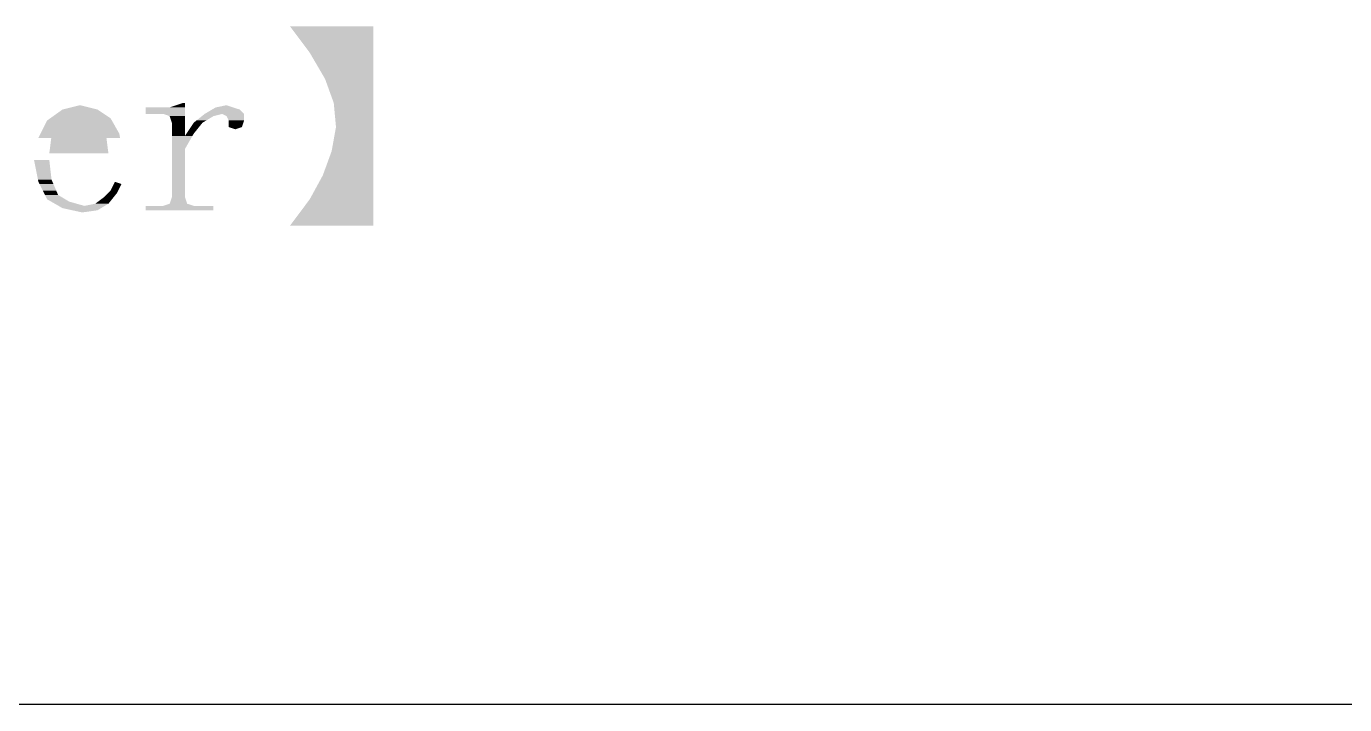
# Model space of a CAD drawing. Extents: x -182 to 198, y -129 to 151.
# Drawn here: x -85.63 to -38.71, y -129.38 to -105.26 of the extents above; entities that cross this region are included whole.
import ezdxf

# ---------------------------------------------------------------- set-up
doc = ezdxf.new("R2010")
doc.units = 0
for name, color, linetype in [('OutLine', 5, 'CONTINUOUS'), ('Text', 1, 'CONTINUOUS'), ('Text_N', 2, 'CONTINUOUS')]:
    doc.layers.add(name, color=color, linetype=linetype)

msp = doc.modelspace()

# ---------------------------------------------------------------- linework, layer by layer
at = {"layer": 'OutLine'}
msp.add_lwpolyline([(8.226691, -129.382825), (-86.398309, -129.382825)], dxfattribs=at)
at = {"layer": 'Text'}
for points in [[(-75.54214, -106.18978), (-76.24318, -105.25506), (-73.28408, -106.18978), (-73.28408, -105.25506)], [(-74.99604, -107.1245), (-75.54214, -106.18978), (-73.28408, -107.1245), (-73.28408, -106.18978)], [(-74.68616, -107.98048), (-74.99604, -107.1245), (-73.28408, -107.98048), (-73.28408, -107.1245)], [(-84.780196, -108.52658), (-84.34324, -108.21416), (-82.62874, -108.52658), (-83.0961, -108.21416)], [(-84.34324, -108.21416), (-83.7184, -108.05922), (-83.0961, -108.21416)], [(-81.38414, -108.21416), (-81.38414, -108.13796), (-79.98206, -108.21416), (-79.98206, -108.13796)], [(-81.38414, -108.3691), (-81.38414, -108.21416), (-79.98206, -108.3691), (-79.98206, -108.21416)], [(-80.52562, -108.44784), (-80.7593, -108.3691), (-79.98206, -108.44784), (-79.98206, -108.3691)], [(-80.52562, -108.13796), (-80.05826, -107.98048), (-79.98206, -108.13796), (-79.98206, -107.98048)], [(-79.378937, -108.44784), (-79.28102, -108.3691), (-78.9686, -108.44784), (-78.65618, -108.3691)], [(-79.28102, -108.3691), (-79.01879, -108.21416), (-77.87894, -108.3691), (-78.03388, -108.21416)], [(-79.01879, -108.21416), (-78.88986, -108.13796), (-78.03388, -108.21416), (-78.26756, -108.13796)], [(-78.88986, -108.13796), (-78.50124, -108.05922), (-78.26756, -108.13796)], [(-78.50124, -108.44784), (-78.65618, -108.3691), (-77.87894, -108.44784), (-77.87894, -108.3691)], [(-74.60742, -108.83646), (-74.68616, -107.98048), (-73.28408, -108.83646), (-73.28408, -107.98048)], [(-85.12048, -109.07014), (-84.8868, -108.60278), (-82.31886, -109.07014), (-82.585281, -108.60278)], [(-84.8868, -108.60278), (-84.780196, -108.52658), (-82.585281, -108.60278), (-82.62874, -108.52658)], [(-80.475074, -108.60278), (-80.52562, -108.44784), (-79.98206, -108.60278), (-79.98206, -108.44784)], [(-80.44942, -108.68152), (-80.475074, -108.60278), (-79.98206, -108.68152), (-79.98206, -108.60278)], [(-80.44942, -108.83646), (-80.44942, -108.68152), (-79.98206, -108.83646), (-79.98206, -108.68152)], [(-80.44942, -108.9152), (-80.44942, -108.83646), (-79.98206, -108.9152), (-79.98206, -108.83646)], [(-79.825825, -108.9152), (-79.773196, -108.83646), (-79.545078, -108.9152), (-79.481756, -108.83646)], [(-79.773196, -108.83646), (-79.66964, -108.68152), (-79.481756, -108.83646), (-79.35722, -108.68152)], [(-79.66964, -108.68152), (-79.571672, -108.60278), (-79.35722, -108.68152), (-79.226258, -108.60278)], [(-79.571672, -108.60278), (-79.378937, -108.44784), (-79.226258, -108.60278), (-78.9686, -108.44784)], [(-78.4225, -108.60278), (-78.50124, -108.44784), (-77.87894, -108.60278), (-77.87894, -108.44784)], [(-78.4225, -108.68152), (-78.4225, -108.60278), (-77.904594, -108.68152), (-77.87894, -108.60278)], [(-78.4225, -108.83646), (-78.4225, -108.68152), (-77.95514, -108.83646), (-77.904594, -108.68152)], [(-78.18882, -108.9152), (-78.4225, -108.83646), (-77.95514, -108.83646)], [(-74.76236, -109.69498), (-74.60742, -108.83646), (-73.28408, -109.69498), (-73.28408, -108.83646)], [(-85.19922, -109.22762), (-85.12048, -109.07014), (-82.292317, -109.22762), (-82.31886, -109.07014)], [(-80.44942, -109.07014), (-80.44942, -108.9152), (-79.98206, -109.07014), (-79.98206, -108.9152)], [(-80.44942, -109.14888), (-80.44942, -109.07014), (-79.98206, -109.14888), (-79.98206, -109.07014)], [(-80.44942, -109.61624), (-80.44942, -109.14888), (-79.98206, -109.61624), (-79.714674, -109.14888)], [(-79.98206, -109.14888), (-79.929406, -109.07014), (-79.714674, -109.14888), (-79.66964, -109.07014)], [(-79.929406, -109.07014), (-79.825825, -108.9152), (-79.66964, -109.07014), (-79.545078, -108.9152)], [(-80.44942, -111.33074), (-80.44942, -109.61624), (-79.98206, -111.33074), (-79.98206, -109.61624)], [(-75.07478, -110.55096), (-74.76236, -109.69498), (-73.28408, -110.55096), (-73.28408, -109.69498)], [(-85.214841, -110.7059), (-85.35416, -110.00486), (-84.73186, -110.7059), (-84.8106, -110.00486)], [(-85.19922, -110.78464), (-85.214841, -110.7059), (-84.698154, -110.78464), (-84.73186, -110.7059)], [(-75.54214, -111.40694), (-75.07478, -110.55096), (-73.28408, -111.40694), (-73.28408, -110.55096)], [(-85.159672, -110.86338), (-85.19922, -110.78464), (-84.664448, -110.86338), (-84.698154, -110.78464)], [(-85.04235, -111.09706), (-85.159672, -110.86338), (-84.564449, -111.09706), (-84.664448, -110.86338)], [(-85.004097, -111.17326), (-85.04235, -111.09706), (-84.53186, -111.17326), (-84.564449, -111.09706)], [(-84.964575, -111.252), (-85.004097, -111.17326), (-84.49818, -111.252), (-84.53186, -111.17326)], [(-82.78368, -111.252), (-82.70494, -111.17326), (-82.457925, -111.252), (-82.39506, -111.17326)], [(-82.70494, -111.17326), (-82.62874, -111.09706), (-82.39506, -111.17326), (-82.35696, -111.09706)], [(-82.62874, -111.09706), (-82.4738, -110.78464), (-82.35696, -111.09706), (-82.24012, -110.86338)], [(-84.925052, -111.33074), (-84.964575, -111.252), (-84.367218, -111.33074), (-84.49818, -111.252)], [(-84.8868, -111.40694), (-84.925052, -111.33074), (-84.240497, -111.40694), (-84.367218, -111.33074)], [(-84.749792, -111.48568), (-84.8868, -111.40694), (-84.10956, -111.48568), (-84.240497, -111.40694)], [(-84.612785, -111.56442), (-84.749792, -111.48568), (-83.832014, -111.56442), (-84.10956, -111.48568)], [(-84.480222, -111.64062), (-84.612785, -111.56442), (-83.56346, -111.64062), (-83.832014, -111.56442)], [(-84.34324, -111.71936), (-84.480222, -111.64062), (-82.965138, -111.71936), (-82.834175, -111.64062)], [(-83.56346, -111.64062), (-83.17484, -111.56442), (-82.834175, -111.64062), (-82.70748, -111.56442)], [(-83.17484, -111.56442), (-83.069557, -111.48568), (-82.70748, -111.56442), (-82.64459, -111.48568)], [(-83.069557, -111.48568), (-82.964274, -111.40694), (-82.64459, -111.48568), (-82.581699, -111.40694)], [(-82.964274, -111.40694), (-82.86242, -111.33074), (-82.581699, -111.40694), (-82.520815, -111.33074)], [(-82.86242, -111.33074), (-82.78368, -111.252), (-82.520815, -111.33074), (-82.457925, -111.252)], [(-81.38414, -111.7981), (-81.38414, -111.64062), (-78.9686, -111.7981), (-78.9686, -111.64062)], [(-80.7593, -111.64062), (-80.52562, -111.56442), (-79.66964, -111.64062), (-79.90332, -111.56442)], [(-80.52562, -111.56442), (-80.44942, -111.33074), (-79.90332, -111.56442), (-79.98206, -111.33074)], [(-76.24318, -112.34166), (-75.54214, -111.40694), (-73.28408, -112.34166), (-73.28408, -111.40694)], [(-83.986954, -111.7981), (-84.34324, -111.71936), (-83.0961, -111.7981), (-82.965138, -111.71936)], [(-83.6422, -111.8743), (-83.986954, -111.7981), (-83.0961, -111.7981)]]:
    msp.add_solid(points, dxfattribs=at)
at = {"layer": 'Text_N'}
for points in [[(-84.10956, -108.44784), (-83.32978, -108.44784), (-83.7184, -108.2929)], [(-84.73186, -109.14888), (-82.78622, -109.14888), (-84.49818, -108.68152), (-82.94116, -108.68152)], [(-84.49818, -108.68152), (-82.94116, -108.68152), (-84.10956, -108.44784), (-83.32978, -108.44784)], [(-84.8106, -109.77118), (-82.70748, -109.77118), (-84.73186, -109.14888), (-82.78622, -109.14888)]]:
    msp.add_solid(points, dxfattribs=at)

doc.saveas('drawing.dxf')
